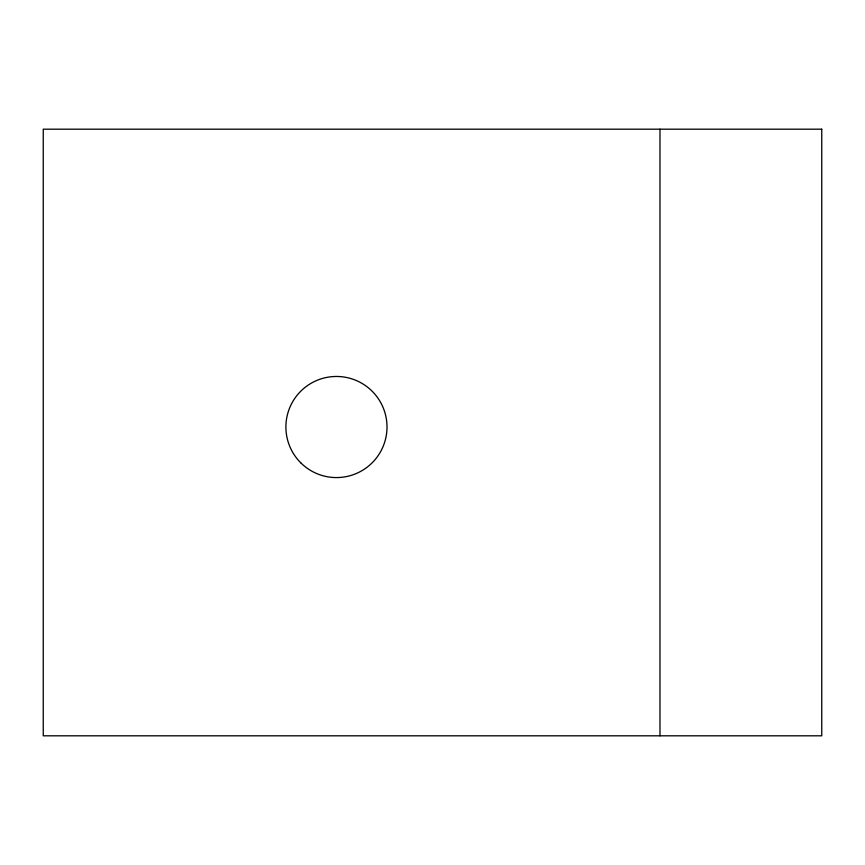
<?xml version="1.0" encoding="UTF-8"?>
<svg xmlns="http://www.w3.org/2000/svg" width="865" height="865" viewBox="0 0 865 865"><rect width="100%" height="100%" fill="white"/><g stroke="black" fill="none" stroke-linecap="round" stroke-linejoin="round"><path stroke-width="1.3" d="M659.984 129.188L659.984 735.812M821.75 129.188L43.25 129.188L43.25 735.812L821.75 735.812L821.75 129.188M300.706 462.764A50.548 50.548 0 0 0 385.282 440.101A50.548 50.548 0 0 0 323.369 378.189A50.548 50.548 0 0 0 300.706 462.764"/></g></svg>
